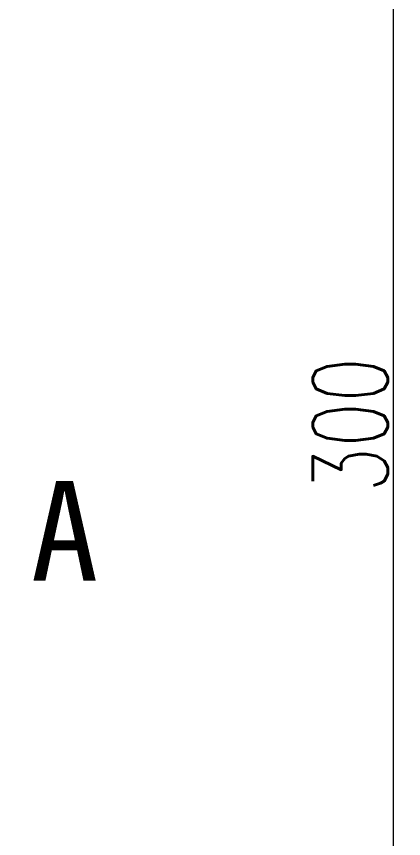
# Model space of a CAD drawing. Header units: millimetres. Extents: x 2063 to 4500, y 825 to 2548.
# Drawn here: x 2991.3 to 3053.2, y 2225.2 to 2356.9 of the extents above; entities that cross this region are included whole.
import ezdxf

# ---------------------------------------------------------------- set-up
doc = ezdxf.new("R2010")
doc.units = ezdxf.units.MM
doc.layers.add('AM_5', color=3, linetype='Continuous', lineweight=25)
doc.layers.add('文字', color=7, linetype='Continuous', lineweight=13)
doc.styles.add('SLDTEXTSTYLE1', font='txt.shx', dxfattribs={"width": 0.7, "bigfont": 'gbcbig.shx'})
doc.styles.add('STYLE1', font='txt.shx', dxfattribs={"width": 0.8, "height": 3, "bigfont": 'hzdx.shx'})
doc.dimstyles.new('SLDDIMSTYLE12$0', dxfattribs={"dimtxt": 12, "dimasz": 10, "dimexe": 0, "dimexo": 0.0625, "dimgap": 0.875, "dimtad": 1, "dimdec": 1, "dimlfac": 1.8, "dimrnd": 1e-09, "dimzin": 12, "dimdsep": 46, "dimtxsty": 'SLDTEXTSTYLE1', "dimcen": 0.09, "dimdle": 8.16, "dimclrd": 3, "dimclre": 3, "dimadec": 0, "dimazin": 3, "dimtfac": 1, "dimtdec": 1, "dimtofl": 0, "dimtmove": 0, "dimatfit": 3, "dimfxl": 0, "dimfrac": 2, "dimtolj": 1, "dimlwd": 5, "dimlwe": 5, "dimarcsym": 0})

# ---------------------------------------------------------------- blocks, each defined once
blk = doc.blocks.new('*D67')
at = {"layer": 'AM_5', "color": 3, "lineweight": 5, "transparency": 16777216}
blk.add_line((2871.75, 2440.87), (3051.57, 2440.87), dxfattribs=at)
at = {"layer": 'AM_5', "color": 3, "linetype": 'Continuous', "lineweight": 5, "transparency": 16777216}
for p, q in [((3051.57, 2430.87), (3051.57, 2152.13)), ((2918.75, 2142.13), (3051.57, 2142.13))]:
    blk.add_line(p, q, dxfattribs=at)
at = {"layer": 'AM_5', "color": 3, "transparency": 16777216}
for points in [[(3049.91, 2430.87), (3053.24, 2430.87), (3051.57, 2440.87)], [(3049.91, 2152.13), (3053.24, 2152.13), (3051.57, 2142.13)]]:
    blk.add_solid(points, dxfattribs=at)
at = {"layer": 'Defpoints', "color": 0, "transparency": 16777216}
for p in [(2871.68, 2440.87), (2918.68, 2142.13), (3051.57, 2142.13)]:
    blk.add_point(p, dxfattribs=at)
at = {"layer": 'AM_5', "color": 0, "transparency": 16777216, "insert": (3044.7, 2291.5), "char_height": 12, "attachment_point": 5, "rotation": 90, "style": 'SLDTEXTSTYLE1'}
blk.add_mtext('\\A1;300', dxfattribs=at)

msp = doc.modelspace()

# ---------------------------------------------------------------- texts
at = {"layer": '文字', "insert": (2998.966, 2274.522), "char_height": 16, "width": 240, "attachment_point": 5, "style": 'STYLE1'}
msp.add_mtext('\\pt176;{\\fSimSun|b0|i0|c134|p2;\\W1;A}', dxfattribs=at)

# ---------------------------------------------------------------- dimensions: what is measured, and where the dimension line sits
at = {"layer": 'AM_5'}
dim = msp.add_linear_dim(base=(3051.575, 2142.125), p1=(2871.683, 2440.866), p2=(2918.684, 2142.125), angle=90, text='300', dimstyle='SLDDIMSTYLE12$0', override={"dimlfac": 1, "dimpost": ''}, dxfattribs=at)
dim.commit()
dim.dimension.update_dxf_attribs({"geometry": '*D67', "text_midpoint": (3044.7, 2291.495)})

doc.saveas('drawing.dxf')
